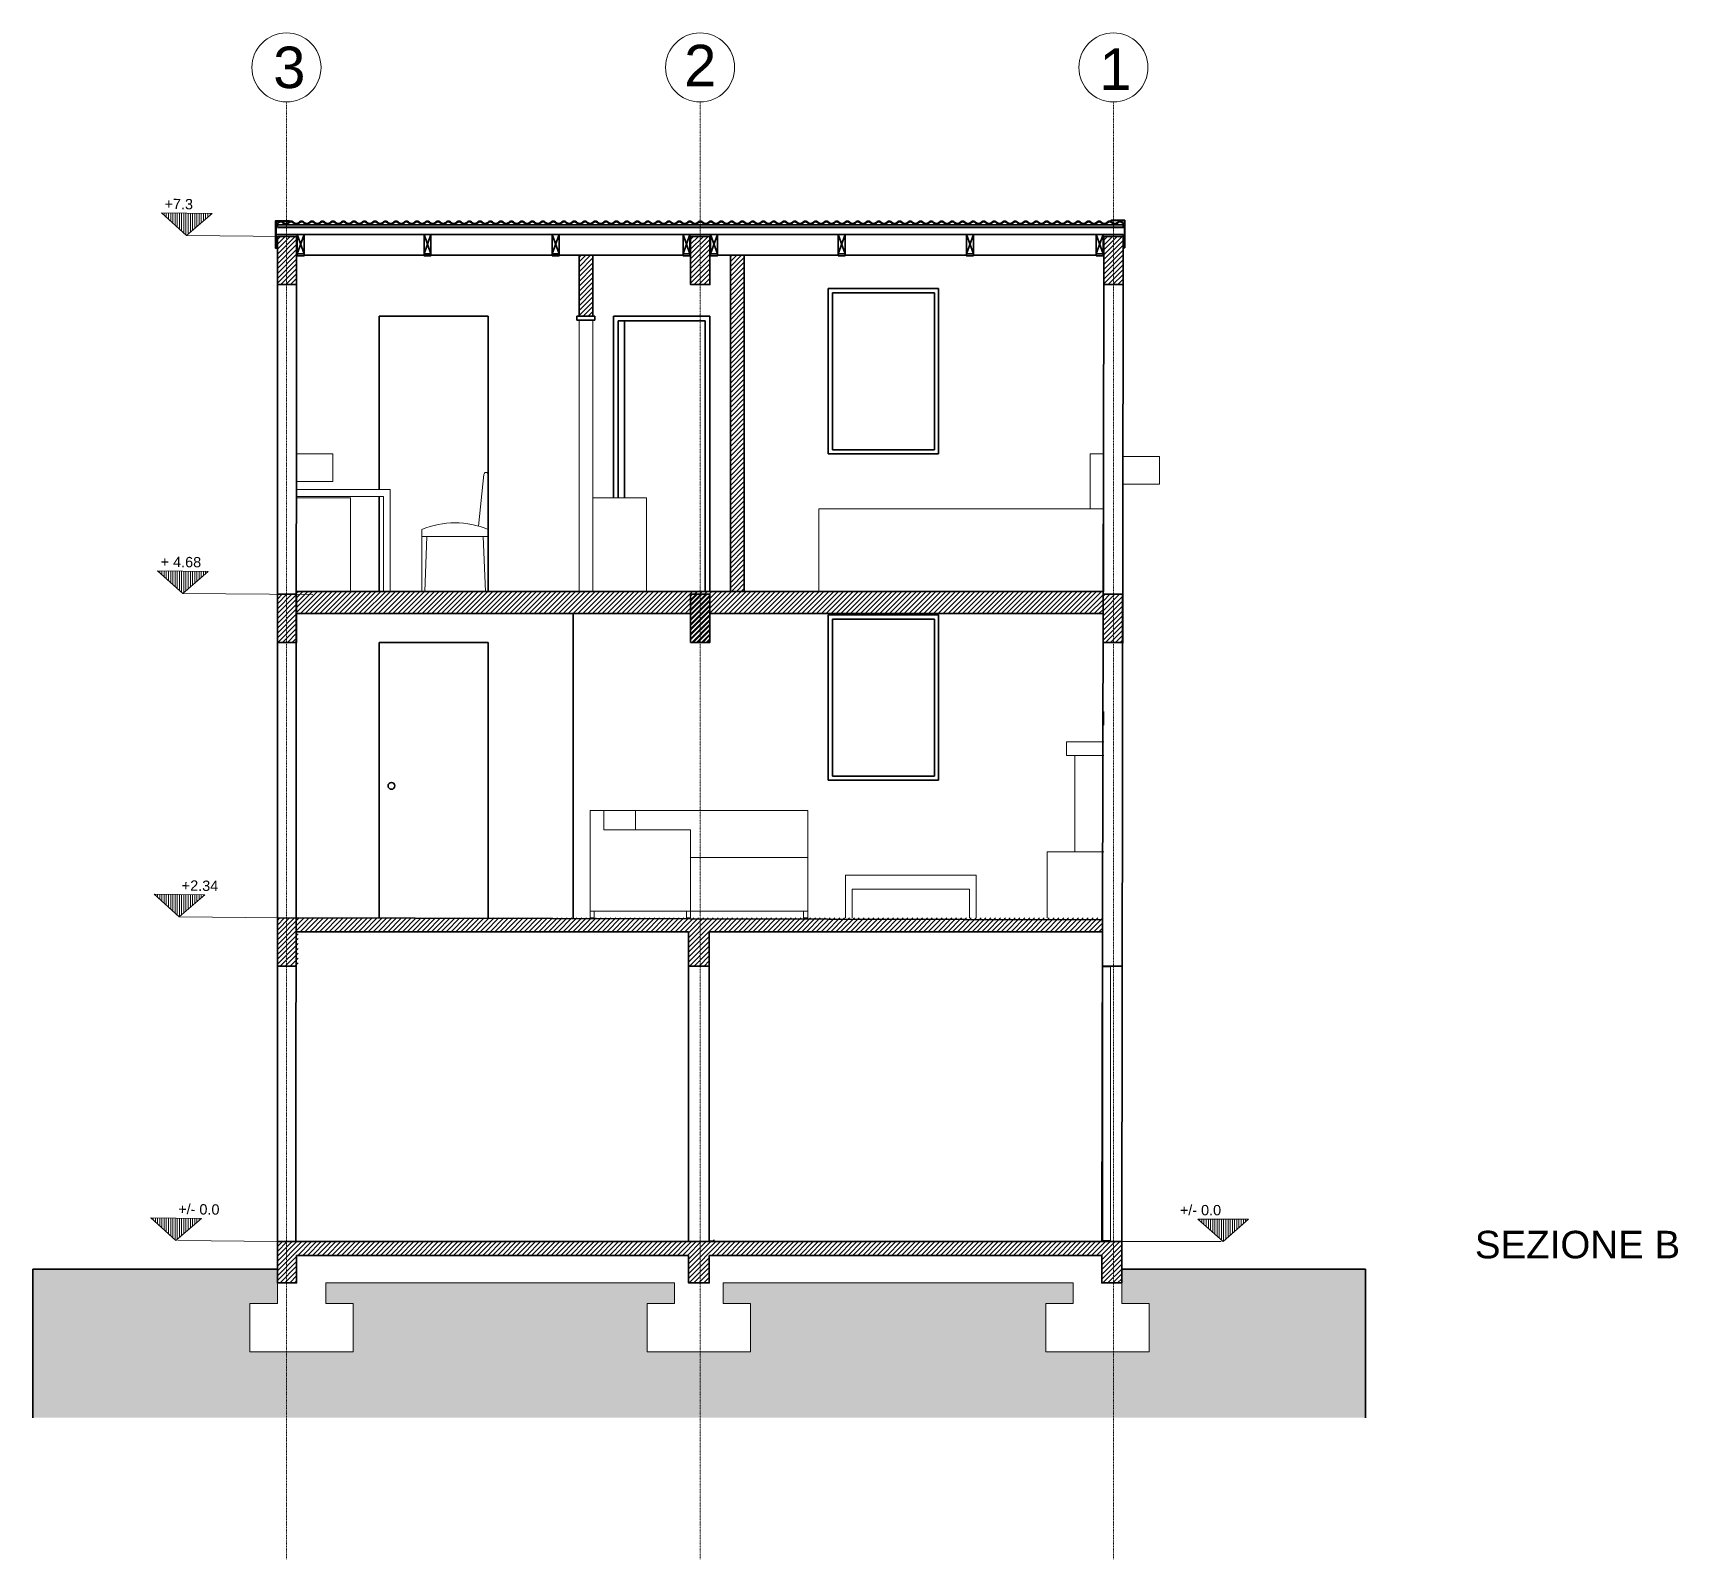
# Model space of a CAD drawing. Header units: inches. Extents: x 278 to 13058, y 15 to 10330.
# Drawn here: x 2353 to 3547, y 1228 to 2336 of the extents above; entities that cross this region are included whole.
import ezdxf

# ---------------------------------------------------------------- set-up
doc = ezdxf.new("R2010")
doc.units = ezdxf.units.IN
doc.header["$MEASUREMENT"] = 0
doc.linetypes.add('CENTER', pattern=[2, 1.25, -0.25, 0.25, -0.25])
for name, color, linetype, lineweight in [('A-ANNO-SYMB', 3, 'Continuous', 18), ('A-ANNO-TEXT', 3, 'Continuous', 18), ('A-ELEV-MBE1', 7, 'Continuous', 35), ('A-FURN', 8, 'Continuous', 18), ('A-SECT-MCUT', 7, 'Continuous', 35), ('A-SECT-PATT', 8, 'Continuous', 18), ('A-WALL-FULL', 7, 'Continuous', 35)]:
    doc.layers.add(name, color=color, linetype=linetype, lineweight=lineweight)
doc.styles.add('Annotativa', font='arial.ttf')
doc.styles.add('E-ARIAL', font='arial.ttf')
pattern_1 = [(225, (6780.476, 3517.592), (1.767767, -1.767767), [])]
pattern_2 = [(45, (5361.9305, 1330.8159), (-1.767767, 1.767767), [])]

msp = doc.modelspace()

# ---------------------------------------------------------------- hatches: boundary and pattern name
at = {"layer": 'A-SECT-MCUT'}
h = msp.add_hatch(dxfattribs=at)
h.set_pattern_fill('ANSI31', color=256, scale=20, angle=180)
h.set_pattern_definition(pattern_1)
h.paths.add_polyline_path([(2749.506, 2174.985), (2749.506, 2130.725), (2759.506, 2130.725), (2759.506, 2174.985)])
h = msp.add_hatch(dxfattribs=at)
h.set_pattern_fill('ANSI31', color=256, scale=20, angle=180)
h.set_pattern_definition([(225, (6794.676, 3517.592), (1.767767, -1.767767), [])])
h.paths.add_polyline_path([(2864.266, 2174.985), (2864.266, 2174.593), (2859.506, 2174.593), (2859.506, 1930.725), (2869.506, 1930.725), (2869.506, 2174.985)])
h = msp.add_hatch(dxfattribs=at)
h.set_pattern_fill('ANSI31', color=256, scale=20, angle=180)
h.set_pattern_definition(pattern_1)
h.paths.add_polyline_path([(2544.506, 1930.725), (2544.506, 1928.725), (2544.506, 1914.745), (2830.506, 1914.745), (2830.506, 1928.792), (2844.506, 1928.792), (2844.506, 1914.745), (3130.006, 1914.746), (3130.006, 1928.793), (3130.025, 1930.726)])
at = {"layer": 'A-SECT-PATT'}
h = msp.add_hatch(dxfattribs=at)
h.set_pattern_fill('ANSI31', color=256, scale=0.5, angle=585, style=0)
h.set_pattern_definition([(270, (24100.1782, -10978.0017), (1.5875, -4e-15), [])])
h.paths.add_polyline_path([(2446.343, 2205.662), (2464.57, 2189.239), (2483.141, 2205.273)])
h = msp.add_hatch(dxfattribs=at)
h.set_pattern_fill('ANSI31', color=256, scale=20, angle=360, style=0)
h.set_pattern_definition([(45, (6083.6858, 1330.8159), (-1.767767, 1.767767), [])])
h.paths.add_polyline_path([(2544.506, 2188.637), (2530.506, 2188.637), (2530.506, 2153.637), (2544.506, 2153.637)])
h = msp.add_hatch(dxfattribs=at)
h.set_pattern_fill('ANSI31', color=256, scale=20, angle=360, style=0)
h.set_pattern_definition(pattern_2)
h.paths.add_polyline_path([(3130.506, 1928.743), (3144.506, 1928.721), (3144.506, 1893.792), (3130.506, 1893.792)])
h.paths.add_polyline_path([(3130.506, 2188.637), (3144.506, 2188.637), (3144.506, 2153.637), (3130.506, 2153.637)])
h.paths.add_polyline_path([(2830.541, 2188.637), (2844.541, 2188.637), (2844.541, 2153.637), (2830.541, 2153.637)])
h.paths.add_polyline_path([(2830.506, 1928.792), (2844.506, 1928.792), (2844.506, 1893.792), (2830.506, 1893.792)])
h = msp.add_hatch(dxfattribs=at)
h.set_pattern_fill('ANSI31', color=256, scale=0.5, angle=585, style=0)
h.set_pattern_definition([(270, (24100.1782, -11237.9134), (1.5875, -4e-15), [])])
h.paths.add_polyline_path([(2443.594, 1945.765), (2461.821, 1929.342), (2480.391, 1945.376)])
h = msp.add_hatch(dxfattribs=at)
h.set_pattern_fill('ANSI31', color=256, scale=20, angle=360, style=0)
h.set_pattern_definition(pattern_2)
h.paths.add_polyline_path([(2530.506, 1928.725), (2537.506, 1928.725), (2537.506, 1893.725), (2530.506, 1893.725)])
h.paths.add_polyline_path([(2537.506, 1928.725), (2544.506, 1928.725), (2544.506, 1893.725), (2537.506, 1893.725)])
h = msp.add_hatch(dxfattribs=at)
h.set_pattern_fill('ANSI31', color=256, scale=20, angle=360, style=0)
h.set_pattern_definition([(45, (6561.4306, 1330.8159), (-1.767767, 1.767767), [])])
h.paths.add_polyline_path([(2830.506, 1928.792), (2844.506, 1928.792), (2844.506, 1893.792), (2830.506, 1893.792)])
h = msp.add_hatch(dxfattribs=at)
h.set_pattern_fill('ANSI31', color=256, scale=0.5, angle=585, style=0)
h.set_pattern_definition([(270, (24100.1782, -11472.7927), (1.5875, -4e-15), [])])
h.paths.add_polyline_path([(2441.11, 1710.899), (2459.337, 1694.476), (2477.907, 1710.51)])
h = msp.add_hatch(dxfattribs=at)
h.set_pattern_fill('ANSI31', color=256, scale=20, angle=360, style=0)
h.set_pattern_definition(pattern_2)
h.paths.add_polyline_path([(2530.506, 1693.725), (2545.506, 1693.725), (3129.506, 1693.725), (3129.506, 1683.725), (2844.061, 1683.725), (2844.061, 1658.803), (2829.061, 1658.803), (2829.061, 1683.725), (2545.506, 1683.725), (2545.506, 1658.725), (2530.506, 1658.725)])
h = msp.add_hatch(dxfattribs=at)
h.set_pattern_fill('ANSI31', color=256, scale=0.5, angle=585, style=0)
h.set_pattern_definition([(270, (24100.1782, -11707.7927), (1.5875, -4e-15), [])])
h.paths.add_polyline_path([(2438.624, 1475.912), (2456.851, 1459.489), (2475.421, 1475.523)])
h = msp.add_hatch(dxfattribs=at)
h.set_pattern_fill('ANSI31', color=256, scale=0.5, angle=585, style=0)
h.set_pattern_definition([(270, (27114.1782, -11707.7927), (1.5875, -4e-15), [])])
h.paths.add_polyline_path([(3235.566, 1474.939), (3217.166, 1458.71), (3198.766, 1474.939)])
h = msp.add_hatch(dxfattribs=at)
h.set_pattern_fill('ANSI31', color=256, scale=20, angle=360, style=0)
h.set_pattern_definition(pattern_2)
h.paths.add_polyline_path([(2530.506, 1458.725), (2544.506, 1458.725), (2829.006, 1458.725), (2844.006, 1458.725), (3104.459, 1458.725), (3104.459, 1458.722), (3118.371, 1458.722), (3118.371, 1458.725), (3130.006, 1458.725), (3143.506, 1458.725), (3143.506, 1428.725), (3129.006, 1428.725), (3129.006, 1448.725), (2844.006, 1448.725), (2844.006, 1428.725), (2829.006, 1428.725), (2829.006, 1448.725), (2544.506, 1448.725), (2544.506, 1428.725), (2530.506, 1428.725)])
h = msp.add_hatch(dxfattribs=at)
h.set_pattern_fill('DOTS', color=256, scale=100, angle=360, style=0)
h.set_pattern_definition([(360, (654.5385, 1049.243), (3.125, 6.25), [0, -6.25])])
h.paths.add_polyline_path([(3320.506, 1330.816), (3320.506, 1438.725), (3143.506, 1438.725), (3143.506, 1413.725), (3163.423, 1413.725), (3163.423, 1378.725), (3088.423, 1378.725), (3088.423, 1413.725), (3108.339, 1413.725), (3108.339, 1428.725), (2854.09, 1428.725), (2854.09, 1413.725), (2874.006, 1413.725), (2874.006, 1378.725), (2799.006, 1378.725), (2799.006, 1413.725), (2818.923, 1413.725), (2818.923, 1428.725), (2565.674, 1428.725), (2565.674, 1413.725), (2585.59, 1413.725), (2585.59, 1378.725), (2510.59, 1378.725), (2510.59, 1413.725), (2530.506, 1413.725), (2530.506, 1438.725), (2353.006, 1438.725), (2353.006, 1330.816)])

# ---------------------------------------------------------------- linework, layer by layer
at = {"layer": 'A-ANNO-SYMB'}
for p, q in [((2464.553, 2189.255), (2537.227, 2188.637)), ((2461.57, 1929.36), (2556.19, 1928.51)), ((2531.638, 1693.726), (2459.319, 1694.491)), ((3129.702, 1658.231), (3129.702, 1459.396)), ((3135.345, 1658.231), (3129.702, 1658.231)), ((3135.345, 1658.231), (3135.345, 1459.396)), ((2530.506, 1458.725), (2458.187, 1459.49)), ((3135.345, 1459.396), (3129.702, 1459.396)), ((3143.506, 1458.725), (3215.83, 1458.725))]:
    msp.add_line(p, q, dxfattribs=at)
at = {"layer": 'A-ANNO-SYMB', "ltscale": 0.003}
for p, q in [((2530.506, 1428.725), (2530.506, 1413.725)), ((2818.923, 1428.725), (2565.674, 1428.725)), ((2565.674, 1428.725), (2565.674, 1413.725)), ((2818.923, 1428.725), (2818.923, 1413.725)), ((2854.09, 1428.725), (2854.09, 1413.725)), ((3108.339, 1428.725), (2854.09, 1428.725)), ((3108.339, 1428.725), (3108.339, 1413.725)), ((3143.506, 1428.725), (3143.506, 1413.725)), ((2510.59, 1413.725), (2510.59, 1378.725)), ((2510.59, 1413.725), (2530.506, 1413.725)), ((2565.674, 1413.725), (2585.59, 1413.725)), ((2585.59, 1413.725), (2585.59, 1378.725)), ((2799.006, 1413.725), (2799.006, 1378.725)), ((2799.006, 1413.725), (2818.923, 1413.725)), ((2854.09, 1413.725), (2874.006, 1413.725)), ((2874.006, 1413.725), (2874.006, 1378.725)), ((3088.423, 1413.725), (3088.423, 1378.725)), ((3088.423, 1413.725), (3108.339, 1413.725)), ((3143.506, 1413.725), (3163.423, 1413.725)), ((3163.423, 1413.725), (3163.423, 1378.725)), ((2510.59, 1378.725), (2585.59, 1378.725)), ((2799.006, 1378.725), (2874.006, 1378.725)), ((3088.423, 1378.725), (3163.423, 1378.725))]:
    msp.add_line(p, q, dxfattribs=at)
at = {"layer": 'A-ANNO-SYMB', "linetype": 'CENTER', "ltscale": 0.04}
for points in [[(2537.217, 1228.151), (2537.217, 2286.251)], [(2837.427, 1228.151), (2837.427, 2286.251)], [(3137.506, 1228.151), (3137.506, 2286.251)]]:
    msp.add_lwpolyline(points, dxfattribs=at)
at = {"layer": 'A-ANNO-SYMB'}
for points in [[(2464.553, 2189.255), (2446.326, 2205.678), (2483.123, 2205.289)], [(2461.804, 1929.357), (2443.577, 1945.781), (2480.374, 1945.392)], [(2459.319, 1694.491), (2441.092, 1710.915), (2477.89, 1710.526)], [(2456.833, 1459.504), (2438.606, 1475.928), (2475.404, 1475.539)], [(3217.184, 1458.725), (3235.583, 1474.955), (3198.784, 1474.955)]]:
    msp.add_lwpolyline(points, close=True, dxfattribs=at)
for centre in [(2537.106, 2311.33), (2837.427, 2311.33), (3137.506, 2311.33)]:
    msp.add_circle(centre, 25.078, dxfattribs=at)
at = {"layer": 'A-ELEV-MBE1'}
for p, q in [((2774.726, 2198.829), (2775.112, 2198.511)), ((2961.416, 2198.829), (2961.03, 2198.511)), ((2965.226, 2198.829), (2965.612, 2198.511)), ((3060.476, 2198.829), (3060.09, 2198.511)), ((3064.286, 2198.829), (3064.672, 2198.511)), ((2843.764, 2189.984), (2529.826, 2189.984)), ((2830.541, 2196.952), (2530.506, 2196.952)), ((2830.541, 2195.452), (2530.506, 2195.452)), ((2830.541, 2194.984), (2530.506, 2194.984)), ((2530.506, 2189.984), (2844.472, 2189.984)), ((3144.506, 2196.952), (2830.541, 2196.952)), ((3144.506, 2195.452), (2830.541, 2195.452)), ((3145.478, 2194.984), (2830.541, 2194.984)), ((3144.506, 2189.984), (2830.541, 2189.984)), ((2845.066, 2174.593), (2845.066, 2189.984)), ((2942.69, 2194.984), (2937.69, 2194.984)), ((2529.934, 2180.355), (2529.934, 2181.355)), ((2530.234, 2181.355), (2529.934, 2181.355)), ((2530.234, 2180.055), (2530.234, 2181.355)), ((2549.981, 2174.985), (2825.066, 2174.985)), ((2636.975, 2174.985), (2549.981, 2174.985)), ((2730.108, 2174.985), (2641.975, 2174.985)), ((2824.316, 2174.985), (2735.108, 2174.985)), ((2937.69, 2174.985), (2850.066, 2174.985)), ((3030.823, 2174.985), (2942.69, 2174.985)), ((3125.032, 2174.985), (3035.823, 2174.985)), ((3144.778, 2180.411), (3144.778, 2181.711)), ((3144.778, 2181.711), (3145.078, 2181.711)), ((3145.078, 2180.711), (3145.078, 2181.711)), ((2829.006, 1658.725), (2829.006, 1458.725)), ((2844.058, 1658.702), (2844.058, 1459.089)), ((3129.506, 1658.725), (3143.506, 1658.725)), ((3129.506, 1658.725), (3129.702, 1658.725)), ((3129.702, 1658.725), (3129.506, 1658.725)), ((3143.506, 1658.725), (3137.327, 1658.725)), ((3137.327, 1658.725), (3143.506, 1658.725)), ((2844.058, 1459.089), (2847.506, 1459.089)), ((3130.006, 1458.725), (2844.063, 1458.725)), ((2847.506, 1459.089), (2847.506, 1460.089)), ((3129.506, 1458.725), (3073.083, 1458.725)), ((2353.006, 1438.725), (2530.006, 1438.725))]:
    msp.add_line(p, q, dxfattribs=at)
for points in [[(2530.234, 2180.055), (2529.234, 2180.055), (2529.234, 2200.055), (2539.234, 2200.055), (2539.234, 2199.429)], [(2529.934, 2180.355), (2529.534, 2180.355), (2529.534, 2199.755), (2538.934, 2199.755)], [(2538.934, 2199.238), (2538.934, 2199.237)], [(3144.778, 2180.411), (3145.778, 2180.411), (3145.778, 2200.411), (3135.778, 2200.411), (3135.778, 2199.516)], [(3145.078, 2180.711), (3145.478, 2180.711), (3145.478, 2200.111), (3136.078, 2200.111), (3136.078, 2199.516)], [(2549.981, 2175.972), (2549.981, 2174.593), (2544.981, 2174.593), (2544.981, 2189.984)], [(2625.775, 2196.96), (2625.775, 2196.953)], [(2627.575, 2196.953), (2627.575, 2196.96)], [(2544.981, 2175.972), (2544.981, 2174.593), (2549.981, 2174.593), (2549.981, 2175.972)], [(2641.975, 2175.972), (2641.975, 2174.593), (2636.975, 2174.593), (2636.975, 2175.972)], [(2735.108, 2175.972), (2735.108, 2174.593), (2730.108, 2174.593), (2730.108, 2175.972)], [(2830.066, 2175.972), (2830.066, 2174.593), (2825.066, 2174.593), (2825.066, 2175.972)], [(2850.066, 2175.972), (2850.066, 2174.593), (2845.066, 2174.593), (2845.066, 2175.972)], [(2942.69, 2175.972), (2942.69, 2174.593), (2937.69, 2174.593), (2937.69, 2175.972)], [(3035.823, 2175.972), (3035.823, 2174.593), (3030.823, 2174.593), (3030.823, 2175.972)], [(3130.032, 2175.972), (3130.032, 2174.593), (3125.032, 2174.593), (3125.032, 2175.972)]]:
    msp.add_lwpolyline(points, dxfattribs=at)
msp.add_circle((2613.337, 1789.655), 2.5, dxfattribs=at)
for centre, radius, start, end in [((2528.981, 2200.393), 2.466, 282.973938, 320.575937), ((2528.981, 2200.393), 2.966, 280.758076, 320.575937), ((2532.791, 2197.262), 2.466, 39.424063, 140.575937), ((2532.791, 2197.261), 2.466, 39.424063, 140.575937), ((2532.791, 2197.262), 1.966, 39.424063, 140.575937), ((2532.791, 2197.261), 1.966, 39.424063, 140.575937), ((2536.601, 2200.395), 2.966, 219.424063, 320.575937), ((2536.601, 2200.393), 2.966, 219.424063, 320.575937), ((2536.601, 2200.395), 2.466, 219.424063, 320.575937), ((2536.601, 2200.393), 2.466, 219.424063, 320.575937), ((2540.411, 2197.262), 2.466, 39.424063, 140.575937), ((2540.411, 2197.261), 2.466, 39.424063, 140.575937), ((2540.411, 2197.262), 1.966, 39.424063, 140.575937), ((2540.411, 2197.261), 1.966, 39.424063, 140.575937), ((2544.221, 2200.395), 2.966, 219.424063, 320.575937), ((2544.221, 2200.395), 2.466, 219.424063, 320.575937), ((2548.031, 2197.262), 2.466, 39.424063, 140.575937), ((2548.031, 2197.262), 1.966, 39.424063, 140.575937), ((2551.841, 2200.395), 2.966, 219.424063, 320.575937), ((2551.841, 2200.395), 2.466, 219.424063, 320.575937), ((2555.651, 2197.262), 2.466, 39.424063, 140.575937), ((2555.651, 2197.262), 1.966, 39.424063, 140.575937), ((2559.461, 2200.395), 2.966, 219.424063, 320.575937), ((2559.461, 2200.395), 2.466, 219.424063, 320.575937), ((2563.271, 2197.262), 2.466, 39.424063, 140.575937), ((2563.271, 2197.262), 1.966, 39.424063, 140.575937), ((2567.081, 2200.395), 2.966, 219.424063, 320.575937), ((2567.081, 2200.395), 2.966, 219.424063, 320.575937), ((2567.081, 2200.395), 2.466, 219.424063, 320.575937), ((2567.081, 2200.395), 2.466, 219.424063, 320.575937), ((2570.891, 2197.262), 2.466, 39.424063, 140.575937), ((2570.891, 2197.262), 1.966, 39.424063, 140.575937), ((2574.701, 2200.395), 2.966, 219.424063, 320.575937), ((2574.701, 2200.395), 2.466, 219.424063, 320.575937), ((2578.511, 2197.262), 2.466, 39.424063, 140.575937), ((2578.511, 2197.262), 1.966, 39.424063, 140.575937), ((2582.321, 2200.395), 2.966, 219.424063, 320.575937), ((2582.321, 2200.395), 2.466, 219.424063, 320.575937), ((2586.131, 2197.262), 2.466, 39.424063, 140.575937), ((2586.131, 2197.262), 1.966, 39.424063, 140.575937), ((2589.941, 2200.395), 2.966, 219.424063, 320.575937), ((2589.941, 2200.395), 2.466, 219.424063, 320.575937), ((2593.751, 2197.262), 2.466, 39.424063, 140.575937), ((2593.751, 2197.262), 1.966, 39.424063, 140.575937), ((2597.561, 2200.395), 2.966, 219.424063, 320.575937), ((2597.561, 2200.395), 2.466, 219.424063, 320.575937), ((2601.371, 2197.262), 2.466, 39.424063, 140.575937), ((2601.371, 2197.262), 1.966, 39.424063, 140.575937), ((2605.181, 2200.395), 2.966, 219.424063, 320.575937), ((2605.181, 2200.395), 2.466, 219.424063, 320.575937), ((2608.991, 2197.262), 2.466, 39.424063, 140.575937), ((2608.991, 2197.262), 1.966, 39.424063, 140.575937), ((2612.801, 2200.395), 2.966, 219.424063, 320.575937), ((2612.801, 2200.395), 2.466, 219.424063, 320.575937), ((2616.611, 2197.262), 2.466, 39.424063, 140.575937), ((2616.611, 2197.262), 1.966, 39.424063, 140.575937), ((2620.421, 2200.395), 2.966, 219.424063, 320.575937), ((2620.421, 2200.395), 2.466, 219.424063, 320.575937), ((2624.231, 2197.262), 2.466, 39.424063, 140.575937), ((2624.231, 2197.262), 1.966, 39.424063, 140.575937), ((2628.041, 2200.395), 2.966, 219.424063, 320.575937), ((2628.041, 2200.395), 2.466, 219.424063, 320.575937), ((2631.851, 2197.262), 2.466, 39.424063, 140.575937), ((2631.851, 2197.262), 2.466, 39.424063, 140.575937), ((2631.851, 2197.262), 1.966, 39.424063, 140.575937), ((2631.851, 2197.262), 1.966, 39.424063, 140.575937), ((2635.661, 2200.395), 2.966, 219.424063, 320.575937), ((2635.661, 2200.395), 2.966, 219.424063, 320.575937), ((2635.661, 2200.395), 2.466, 219.424063, 320.575937), ((2635.661, 2200.395), 2.466, 219.424063, 320.575937), ((2639.471, 2197.262), 2.466, 39.424063, 140.575937), ((2639.471, 2197.262), 1.966, 39.424063, 140.575937), ((2643.281, 2200.395), 2.966, 219.424063, 320.575937), ((2643.281, 2200.395), 2.466, 219.424063, 320.575937), ((2647.091, 2197.262), 2.466, 39.424063, 140.575937), ((2647.091, 2197.262), 1.966, 39.424063, 140.575937), ((2650.901, 2200.395), 2.966, 219.424063, 320.575937), ((2650.901, 2200.395), 2.466, 219.424063, 320.575937), ((2654.711, 2197.262), 2.466, 39.424063, 140.575937), ((2654.711, 2197.262), 1.966, 39.424063, 140.575937), ((2658.521, 2200.395), 2.966, 219.424063, 320.575937), ((2658.521, 2200.395), 2.466, 219.424063, 320.575937), ((2662.331, 2197.262), 2.466, 39.424063, 140.575937), ((2662.331, 2197.262), 1.966, 39.424063, 140.575937), ((2666.141, 2200.395), 2.966, 219.424063, 320.575937), ((2666.141, 2200.395), 2.966, 219.424063, 320.575937), ((2666.141, 2200.395), 2.466, 219.424063, 320.575937), ((2669.951, 2197.262), 2.466, 39.424063, 140.575937), ((2669.951, 2197.262), 1.966, 39.424063, 140.575937), ((2673.761, 2200.395), 2.966, 219.424063, 320.575937), ((2673.761, 2200.395), 2.466, 219.424063, 320.575937), ((2677.571, 2197.262), 2.466, 39.424063, 140.575937), ((2677.571, 2197.262), 1.966, 39.424063, 140.575937), ((2681.381, 2200.395), 2.966, 219.424063, 320.575937), ((2681.381, 2200.395), 2.466, 219.424063, 320.575937), ((2685.191, 2197.262), 2.466, 39.424063, 140.575937), ((2685.191, 2197.262), 1.966, 39.424063, 140.575937), ((2689.001, 2200.395), 2.966, 219.424063, 320.575937), ((2689.001, 2200.395), 2.466, 219.424063, 320.575937), ((2692.811, 2197.262), 2.466, 39.424063, 140.575937), ((2692.811, 2197.262), 1.966, 39.424063, 140.575937), ((2696.621, 2200.395), 2.966, 219.424063, 320.575937), ((2696.621, 2200.395), 2.466, 219.424063, 320.575937), ((2700.431, 2197.262), 2.466, 39.424063, 140.575937), ((2700.431, 2197.262), 1.966, 39.424063, 140.575937), ((2704.241, 2200.395), 2.966, 219.424063, 320.575937), ((2704.241, 2200.395), 2.466, 219.424063, 320.575937), ((2708.051, 2197.262), 2.466, 39.424063, 140.575937), ((2708.051, 2197.262), 1.966, 39.424063, 140.575937), ((2711.861, 2200.395), 2.966, 219.424063, 320.575937), ((2711.861, 2200.395), 2.466, 219.424063, 320.575937), ((2715.671, 2197.262), 2.466, 39.424063, 140.575937), ((2715.671, 2197.262), 1.966, 39.424063, 140.575937), ((2719.481, 2200.395), 2.966, 219.424063, 320.575937), ((2719.481, 2200.395), 2.466, 219.424063, 320.575937), ((2723.291, 2197.262), 2.466, 39.424063, 140.575937), ((2723.291, 2197.262), 1.966, 39.424063, 140.575937), ((2727.101, 2200.395), 2.966, 219.424063, 320.575937), ((2727.101, 2200.395), 2.466, 219.424063, 320.575937), ((2730.911, 2197.262), 2.466, 39.424063, 140.575937), ((2730.911, 2197.262), 1.966, 39.424063, 140.575937), ((2734.721, 2200.395), 2.966, 219.424063, 320.575937), ((2734.721, 2200.395), 2.466, 219.424063, 320.575937), ((2738.531, 2197.262), 2.466, 39.424063, 140.575937), ((2738.531, 2197.262), 1.966, 39.424063, 140.575937), ((2742.341, 2200.395), 2.966, 219.424063, 320.575937), ((2742.341, 2200.395), 2.466, 219.424063, 320.575937), ((2746.151, 2197.262), 2.466, 39.424063, 140.575937), ((2746.151, 2197.262), 1.966, 39.424063, 140.575937), ((2749.961, 2200.395), 2.966, 219.424063, 320.575937), ((2749.961, 2200.395), 2.466, 219.424063, 320.575937), ((2753.771, 2197.262), 2.466, 39.424063, 140.575937), ((2753.771, 2197.262), 1.966, 39.424063, 140.575937), ((2757.581, 2200.395), 2.966, 219.424063, 320.575937), ((2757.581, 2200.395), 2.466, 219.424063, 320.575937), ((2761.391, 2197.262), 2.466, 39.424063, 140.575937), ((2761.391, 2197.262), 1.966, 39.424063, 140.575937), ((2765.201, 2200.395), 2.966, 219.424063, 320.575937), ((2765.201, 2200.395), 2.466, 219.424063, 320.575937), ((2769.011, 2197.262), 2.466, 39.424063, 140.575937), ((2769.011, 2197.262), 2.466, 39.424063, 140.575937), ((2769.011, 2197.262), 1.966, 39.424063, 140.575937), ((2769.011, 2197.262), 1.966, 39.424063, 140.575937), ((2772.821, 2200.395), 2.966, 219.424063, 320.575937), ((2772.821, 2200.395), 2.966, 219.424063, 320.575937), ((2772.821, 2200.395), 2.466, 219.424063, 320.575937), ((2772.821, 2200.395), 2.466, 219.424063, 320.575937), ((2776.631, 2197.262), 2.466, 39.424063, 140.575937), ((2776.631, 2197.262), 1.966, 39.424063, 140.575937), ((2780.441, 2200.395), 2.966, 219.424063, 320.575937), ((2780.441, 2200.395), 2.466, 219.424063, 320.575937), ((2784.251, 2197.262), 2.466, 39.424063, 140.575937), ((2784.251, 2197.262), 1.966, 39.424063, 140.575937), ((2788.061, 2200.395), 2.966, 219.424063, 320.575937), ((2788.061, 2200.395), 2.466, 219.424063, 320.575937), ((2791.871, 2197.262), 2.466, 39.424063, 140.575937), ((2791.871, 2197.262), 1.966, 39.424063, 140.575937), ((2795.681, 2200.395), 2.966, 219.424063, 320.575937), ((2795.681, 2200.395), 2.466, 219.424063, 320.575937), ((2799.491, 2197.262), 2.466, 39.424063, 140.575937), ((2799.491, 2197.262), 1.966, 39.424063, 140.575937), ((2803.301, 2200.395), 2.966, 219.424063, 320.575937), ((2803.301, 2200.395), 2.466, 219.424063, 320.575937), ((2807.111, 2197.262), 2.466, 39.424063, 140.575937), ((2807.111, 2197.262), 1.966, 39.424063, 140.575937), ((2810.921, 2200.395), 2.966, 219.424063, 320.575937), ((2810.921, 2200.395), 2.466, 219.424063, 320.575937), ((2814.731, 2197.262), 2.466, 39.424063, 140.575937), ((2814.731, 2197.262), 1.966, 39.424063, 140.575937), ((2818.541, 2200.395), 2.966, 219.424063, 320.575937), ((2818.541, 2200.395), 2.466, 219.424063, 320.575937), ((2822.351, 2197.262), 2.466, 39.424063, 140.575937), ((2822.351, 2197.262), 1.966, 39.424063, 140.575937), ((2826.161, 2200.395), 2.966, 219.424063, 320.575937), ((2826.161, 2200.395), 2.466, 219.424063, 320.575937), ((2829.971, 2197.262), 2.466, 39.424063, 140.575937), ((2829.971, 2197.262), 1.966, 39.424063, 140.575937), ((2829.971, 2197.262), 1.966, 39.424063, 140.575937), ((2833.781, 2200.395), 2.966, 219.424063, 320.575937), ((2833.781, 2200.395), 2.966, 219.424063, 320.575937), ((2833.781, 2200.395), 2.966, 219.424063, 320.575937), ((2833.781, 2200.395), 2.466, 219.424063, 320.575937), ((2833.781, 2200.395), 2.466, 219.424063, 320.575937), ((2833.781, 2200.395), 2.466, 219.424063, 320.575937), ((2837.591, 2197.262), 2.466, 39.424063, 140.575937), ((2837.591, 2197.262), 2.466, 39.424063, 140.575937), ((2837.591, 2197.262), 1.966, 39.424063, 140.575937), ((2837.591, 2197.262), 1.966, 39.424063, 140.575937), ((2841.401, 2200.395), 2.966, 219.424063, 320.575937), ((2841.401, 2200.395), 2.966, 219.424063, 320.575937), ((2841.401, 2200.395), 2.466, 219.424063, 320.575937), ((2841.401, 2200.395), 2.466, 219.424063, 320.575937), ((2845.211, 2197.262), 2.466, 39.424063, 140.575937), ((2845.211, 2197.262), 2.466, 39.424063, 140.575937), ((2845.211, 2197.262), 1.966, 39.424063, 140.575937), ((2845.211, 2197.262), 1.966, 39.424063, 140.575937), ((2849.021, 2200.395), 2.966, 219.424063, 320.575937), ((2849.021, 2200.395), 2.466, 219.424063, 320.575937), ((2852.831, 2197.262), 2.466, 39.424063, 140.575937), ((2852.831, 2197.262), 1.966, 39.424063, 140.575937), ((2856.641, 2200.395), 2.966, 219.424063, 320.575937), ((2856.641, 2200.395), 2.466, 219.424063, 320.575937), ((2860.451, 2197.262), 2.466, 39.424063, 140.575937), ((2860.451, 2197.262), 1.966, 39.424063, 140.575937), ((2864.261, 2200.395), 2.966, 219.424063, 320.575937), ((2864.261, 2200.395), 2.966, 219.424063, 320.575937), ((2864.261, 2200.395), 2.466, 219.424063, 320.575937), ((2864.261, 2200.395), 2.466, 219.424063, 320.575937), ((2868.071, 2197.262), 2.466, 39.424063, 140.575937), ((2868.071, 2197.262), 1.966, 39.424063, 140.575937), ((2871.881, 2200.395), 2.966, 219.424063, 320.575937), ((2871.881, 2200.395), 2.466, 219.424063, 320.575937), ((2875.691, 2197.262), 2.466, 39.424063, 140.575937), ((2875.691, 2197.262), 1.966, 39.424063, 140.575937), ((2879.501, 2200.395), 2.966, 219.424063, 320.575937), ((2879.501, 2200.395), 2.466, 219.424063, 320.575937), ((2883.311, 2197.262), 2.466, 39.424063, 140.575937), ((2883.311, 2197.262), 1.966, 39.424063, 140.575937), ((2887.121, 2200.395), 2.966, 219.424063, 320.575937), ((2887.121, 2200.395), 2.466, 219.424063, 320.575937), ((2890.931, 2197.262), 2.466, 39.424063, 140.575937), ((2890.931, 2197.262), 1.966, 39.424063, 140.575937), ((2894.741, 2200.395), 2.966, 219.424063, 320.575937), ((2894.741, 2200.395), 2.466, 219.424063, 320.575937), ((2898.551, 2197.262), 2.466, 39.424063, 140.575937), ((2898.551, 2197.262), 1.966, 39.424063, 140.575937), ((2902.361, 2200.395), 2.966, 219.424063, 320.575937), ((2902.361, 2200.395), 2.466, 219.424063, 320.575937), ((2906.171, 2197.262), 2.466, 39.424063, 140.575937), ((2906.171, 2197.262), 1.966, 39.424063, 140.575937), ((2909.981, 2200.395), 2.966, 219.424063, 320.575937), ((2909.981, 2200.395), 2.466, 219.424063, 320.575937), ((2913.791, 2197.262), 2.466, 39.424063, 140.575937), ((2913.791, 2197.262), 1.966, 39.424063, 140.575937), ((2917.601, 2200.395), 2.966, 219.424063, 320.575937), ((2917.601, 2200.395), 2.466, 219.424063, 320.575937), ((2921.411, 2197.262), 2.466, 39.424063, 140.575937), ((2921.411, 2197.262), 1.966, 39.424063, 140.575937), ((2925.221, 2200.395), 2.966, 219.424063, 320.575937), ((2925.221, 2200.395), 2.466, 219.424063, 320.575937), ((2929.031, 2197.262), 2.466, 39.424063, 140.575937), ((2929.031, 2197.262), 2.466, 39.424063, 140.575937), ((2929.031, 2197.262), 1.966, 39.424063, 140.575937), ((2929.031, 2197.262), 1.966, 39.424063, 140.575937), ((2932.841, 2200.395), 2.966, 219.424063, 320.575937), ((2932.841, 2200.395), 2.966, 219.424063, 320.575937), ((2932.841, 2200.395), 2.466, 219.424063, 320.575937), ((2932.841, 2200.395), 2.466, 219.424063, 320.575937), ((2936.651, 2197.262), 2.466, 39.424063, 140.575937), ((2936.651, 2197.262), 1.966, 39.424063, 140.575937), ((2940.461, 2200.395), 2.966, 219.424063, 320.575937), ((2940.461, 2200.395), 2.466, 219.424063, 320.575937), ((2944.271, 2197.262), 2.466, 39.424063, 140.575937), ((2944.271, 2197.262), 1.966, 39.424063, 140.575937), ((2948.081, 2200.395), 2.966, 219.424063, 320.575937), ((2948.081, 2200.395), 2.466, 219.424063, 320.575937), ((2951.891, 2197.262), 2.466, 39.424063, 140.575937), ((2951.891, 2197.262), 1.966, 39.424063, 140.575937), ((2955.701, 2200.395), 2.966, 219.424063, 320.575937), ((2955.701, 2200.395), 2.466, 219.424063, 320.575937), ((2959.511, 2197.262), 2.466, 39.424063, 140.575937), ((2959.511, 2197.262), 1.966, 39.424063, 140.575937), ((2963.321, 2200.395), 2.966, 219.424063, 320.575937), ((2963.321, 2200.395), 2.966, 219.424063, 320.575937), ((2963.321, 2200.395), 2.466, 219.424063, 320.575937), ((2963.321, 2200.395), 2.466, 219.424063, 320.575937), ((2967.131, 2197.262), 2.466, 39.424063, 140.575937), ((2967.131, 2197.262), 1.966, 39.424063, 140.575937), ((2970.941, 2200.395), 2.966, 219.424063, 320.575937), ((2970.941, 2200.395), 2.466, 219.424063, 320.575937), ((2974.751, 2197.262), 2.466, 39.424063, 140.575937), ((2974.751, 2197.262), 1.966, 39.424063, 140.575937), ((2978.561, 2200.395), 2.966, 219.424063, 320.575937), ((2978.561, 2200.395), 2.466, 219.424063, 320.575937), ((2982.371, 2197.262), 2.466, 39.424063, 140.575937), ((2982.371, 2197.262), 1.966, 39.424063, 140.575937), ((2986.181, 2200.395), 2.966, 219.424063, 320.575937), ((2986.181, 2200.395), 2.466, 219.424063, 320.575937), ((2989.991, 2197.262), 2.466, 39.424063, 140.575937), ((2989.991, 2197.262), 1.966, 39.424063, 140.575937), ((2993.801, 2200.395), 2.966, 219.424063, 320.575937), ((2993.801, 2200.395), 2.466, 219.424063, 320.575937), ((2997.611, 2197.262), 2.466, 39.424063, 140.575937), ((2997.611, 2197.262), 1.966, 39.424063, 140.575937), ((3001.421, 2200.395), 2.966, 219.424063, 320.575937), ((3001.421, 2200.395), 2.466, 219.424063, 320.575937), ((3005.231, 2197.262), 2.466, 39.424063, 140.575937), ((3005.231, 2197.262), 1.966, 39.424063, 140.575937), ((3009.041, 2200.395), 2.966, 219.424063, 320.575937), ((3009.041, 2200.395), 2.466, 219.424063, 320.575937), ((3012.851, 2197.262), 2.466, 39.424063, 140.575937), ((3012.851, 2197.262), 1.966, 39.424063, 140.575937), ((3016.661, 2200.395), 2.966, 219.424063, 320.575937), ((3016.661, 2200.395), 2.466, 219.424063, 320.575937), ((3020.471, 2197.262), 2.466, 39.424063, 140.575937), ((3020.471, 2197.262), 1.966, 39.424063, 140.575937), ((3024.281, 2200.395), 2.966, 219.424063, 320.575937), ((3024.281, 2200.395), 2.466, 219.424063, 320.575937), ((3028.091, 2197.262), 2.466, 39.424063, 140.575937), ((3028.091, 2197.262), 1.966, 39.424063, 140.575937), ((3031.901, 2200.395), 2.966, 219.424063, 320.575937), ((3031.901, 2200.395), 2.966, 219.424063, 320.575937), ((3031.901, 2200.395), 2.466, 219.424063, 320.575937), ((3031.901, 2200.395), 2.466, 219.424063, 320.575937), ((3035.711, 2197.262), 2.466, 39.424063, 140.575937), ((3035.711, 2197.262), 1.966, 39.424063, 140.575937), ((3039.521, 2200.395), 2.966, 219.424063, 320.575937), ((3039.521, 2200.395), 2.466, 219.424063, 320.575937), ((3043.331, 2197.262), 2.466, 39.424063, 140.575937), ((3043.331, 2197.262), 1.966, 39.424063, 140.575937), ((3047.141, 2200.395), 2.966, 219.424063, 320.575937), ((3047.141, 2200.395), 2.466, 219.424063, 320.575937), ((3050.951, 2197.262), 2.466, 39.424063, 140.575937), ((3050.951, 2197.262), 1.966, 39.424063, 140.575937), ((3054.761, 2200.395), 2.966, 219.424063, 320.575937), ((3054.761, 2200.395), 2.466, 219.424063, 320.575937), ((3058.571, 2197.262), 2.466, 39.424063, 140.575937), ((3058.571, 2197.262), 1.966, 39.424063, 140.575937), ((3062.381, 2200.395), 2.966, 219.424063, 320.575937), ((3062.381, 2200.395), 2.966, 219.424063, 320.575937), ((3062.381, 2200.395), 2.466, 219.424063, 320.575937), ((3062.381, 2200.395), 2.466, 219.424063, 320.575937), ((3066.191, 2197.262), 2.466, 39.424063, 140.575937), ((3066.191, 2197.262), 1.966, 39.424063, 140.575937), ((3070.001, 2200.395), 2.966, 219.424063, 320.575937), ((3070.001, 2200.395), 2.466, 219.424063, 320.575937), ((3073.811, 2197.262), 2.466, 39.424063, 140.575937), ((3073.811, 2197.262), 1.966, 39.424063, 140.575937), ((3077.621, 2200.395), 2.966, 219.424063, 320.575937), ((3077.621, 2200.395), 2.466, 219.424063, 320.575937), ((3081.431, 2197.262), 2.466, 39.424063, 140.575937), ((3081.431, 2197.262), 1.966, 39.424063, 140.575937), ((3085.241, 2200.395), 2.966, 219.424063, 320.575937), ((3085.241, 2200.395), 2.466, 219.424063, 320.575937), ((3089.051, 2197.262), 2.466, 39.424063, 140.575937), ((3089.051, 2197.262), 1.966, 39.424063, 140.575937), ((3092.861, 2200.395), 2.966, 219.424063, 320.575937), ((3092.861, 2200.395), 2.466, 219.424063, 320.575937), ((3096.671, 2197.262), 2.466, 39.424063, 140.575937), ((3096.671, 2197.262), 1.966, 39.424063, 140.575937), ((3100.481, 2200.395), 2.966, 219.424063, 320.575937), ((3100.481, 2200.395), 2.466, 219.424063, 320.575937), ((3104.291, 2197.262), 2.466, 39.424063, 140.575937), ((3104.291, 2197.262), 1.966, 39.424063, 140.575937), ((3108.101, 2200.395), 2.966, 219.424063, 320.575937), ((3108.101, 2200.395), 2.466, 219.424063, 320.575937), ((3111.911, 2197.262), 2.466, 39.424063, 140.575937), ((3111.911, 2197.262), 1.966, 39.424063, 140.575937), ((3115.721, 2200.395), 2.966, 219.424063, 320.575937), ((3115.721, 2200.395), 2.466, 219.424063, 320.575937), ((3119.531, 2197.262), 2.466, 39.424063, 140.575937), ((3119.531, 2197.262), 1.966, 39.424063, 140.575937), ((3123.341, 2200.395), 2.966, 219.424063, 320.575937), ((3123.341, 2200.395), 2.466, 219.424063, 320.575937), ((3127.151, 2197.262), 2.466, 39.424063, 140.575937), ((3127.151, 2197.262), 1.966, 39.424063, 140.575937), ((3130.961, 2200.395), 2.966, 219.424063, 320.575937), ((3130.961, 2200.395), 2.466, 219.424063, 320.575937), ((3134.777, 2197.262), 2.466, 39.424063, 140.575937), ((3134.777, 2197.262), 1.966, 39.424063, 140.575937), ((3138.587, 2200.395), 2.966, 219.424063, 320.575937), ((3138.587, 2200.395), 2.466, 219.424063, 320.575937), ((3142.397, 2197.262), 2.466, 39.424063, 140.575937), ((3142.397, 2197.262), 1.966, 39.424063, 140.575937), ((3146.207, 2200.395), 2.966, 219.424063, 255.786117), ((3146.207, 2200.395), 2.466, 219.424063, 252.822956)]:
    msp.add_arc(centre, radius, start, end, dxfattribs=at)
at = {"layer": 'A-FURN'}
for p, q in [((2544.506, 2030.725), (2570.718, 2030.725)), ((2570.718, 2030.725), (2570.718, 2010.725)), ((3130.506, 2030.725), (3120.506, 2030.725)), ((3120.506, 2030.725), (3120.506, 1990.725)), ((3130.506, 1930.725), (3130.506, 2030.725)), ((3144.756, 2028.792), (3170.967, 2028.792)), ((3170.967, 2028.792), (3170.967, 2008.792)), ((2570.718, 2010.725), (2544.506, 2010.725)), ((2680.506, 2015.725), (2676.435, 1978.292)), ((2683.506, 1970.725), (2683.506, 2015.725)), ((3170.967, 2008.792), (3144.756, 2008.792)), ((2612.506, 2004.725), (2544.506, 2004.725)), ((2607.506, 1999.725), (2544.506, 1999.725)), ((2583.506, 1998.725), (2544.506, 1998.725)), ((2583.506, 1930.725), (2583.506, 1998.725)), ((2607.506, 1930.725), (2607.506, 1999.725)), ((2612.506, 1930.725), (2612.506, 2004.725)), ((2798.443, 1998.725), (2759.506, 1998.725)), ((2798.443, 1930.725), (2798.443, 1998.725)), ((2923.59, 1930.725), (2923.59, 1990.725)), ((2923.59, 1990.725), (3130.506, 1990.725)), ((2635.506, 1970.725), (2635.506, 1975.725)), ((2683.506, 1970.725), (2635.506, 1970.725)), ((2635.506, 1970.725), (2635.506, 1930.725)), ((2639.006, 1970.725), (2637.506, 1930.725)), ((2680.006, 1970.725), (2681.506, 1930.725)), ((2683.506, 1930.725), (2683.506, 1970.725)), ((2637.506, 1930.725), (2635.506, 1930.725)), ((2683.506, 1930.725), (2681.506, 1930.725)), ((3130.506, 1843.725), (3130.506, 1833.725)), ((3103.506, 1821.725), (3130.506, 1821.725)), ((3103.506, 1811.725), (3103.506, 1821.725)), ((3109.506, 1821.725), (3130.506, 1821.725)), ((3130.506, 1811.725), (3103.506, 1811.725)), ((3109.506, 1811.725), (3109.506, 1741.725)), ((2757.53, 1693.725), (2757.53, 1771.725)), ((2757.53, 1771.725), (2790.53, 1771.725)), ((2767.53, 1757.725), (2767.53, 1771.725)), ((2790.53, 1771.725), (2790.53, 1757.725)), ((2790.53, 1771.725), (2915.53, 1771.725)), ((2915.53, 1771.725), (2915.53, 1737.725)), ((2790.53, 1757.725), (2767.53, 1757.725)), ((2790.53, 1757.725), (2830.506, 1757.725)), ((2830.506, 1757.725), (2830.506, 1693.725)), ((2830.506, 1693.725), (2830.506, 1737.725)), ((2830.506, 1737.725), (2915.53, 1737.725)), ((2915.53, 1737.725), (2915.53, 1693.725)), ((3089.506, 1693.725), (3089.506, 1741.725)), ((3089.506, 1741.725), (3130.506, 1741.725)), ((2942.919, 1693.725), (2942.919, 1724.725)), ((2942.919, 1724.725), (3037.919, 1724.725)), ((3037.919, 1724.725), (3037.919, 1693.725)), ((2947.919, 1693.725), (2947.919, 1714.725)), ((2947.919, 1714.725), (3032.919, 1714.725)), ((3032.919, 1714.725), (3032.919, 1693.725)), ((2757.53, 1693.725), (2757.53, 1698.725)), ((2757.53, 1698.725), (2760.53, 1698.725)), ((2760.53, 1698.725), (2760.53, 1693.725)), ((2760.53, 1698.725), (2915.53, 1698.725)), ((2827.506, 1693.725), (2827.506, 1698.725)), ((2912.53, 1693.725), (2912.53, 1698.725)), ((2760.53, 1693.725), (2757.53, 1693.725)), ((2830.506, 1693.725), (2827.506, 1693.725)), ((2915.53, 1693.725), (2912.53, 1693.725))]:
    msp.add_line(p, q, dxfattribs=at)
for centre, radius, start, end in [((2682.006, 2015.725), 1.5, 0, 180), ((2659.506, 1920.625), 60.1, 66.463422, 113.536578)]:
    msp.add_arc(centre, radius, start, end, dxfattribs=at)
at = {"layer": 'A-SECT-MCUT'}
for p, q in [((2538.934, 2199.755), (2538.934, 2199.43)), ((2538.934, 2199.43), (2539.234, 2199.43)), ((3135.778, 2199.516), (3136.078, 2199.516)), ((2530.506, 2195.452), (2530.506, 2196.952)), ((2549.35, 2189.984), (2544.35, 2189.984)), ((2544.981, 2189.984), (2544.981, 2175.972)), ((2544.981, 2189.984), (2549.981, 2189.984)), ((2544.981, 2189.984), (2549.981, 2175.972)), ((2549.981, 2189.984), (2544.981, 2175.972)), ((2549.981, 2189.984), (2544.981, 2175.972)), ((2544.981, 2189.984), (2549.981, 2175.972)), ((2549.981, 2189.984), (2549.981, 2175.972)), ((2549.981, 2189.984), (2549.981, 2175.972)), ((2636.975, 2189.984), (2636.975, 2175.972)), ((2641.975, 2189.984), (2636.975, 2189.984)), ((2641.975, 2189.984), (2636.975, 2175.972)), ((2636.975, 2189.984), (2641.975, 2175.972)), ((2641.975, 2189.984), (2641.975, 2175.972)), ((2730.108, 2189.984), (2730.108, 2175.972)), ((2735.108, 2189.984), (2730.108, 2189.984)), ((2735.108, 2189.984), (2730.108, 2175.972)), ((2730.108, 2189.984), (2735.108, 2175.972)), ((2735.108, 2189.984), (2735.108, 2175.972)), ((2825.066, 2189.984), (2825.066, 2175.972)), ((2830.066, 2189.984), (2825.066, 2175.972)), ((2825.066, 2189.984), (2830.066, 2175.972)), ((2830.066, 2189.984), (2830.066, 2175.972)), ((2830.541, 2188.637), (2830.066, 2188.637)), ((2845.066, 2189.984), (2845.066, 2175.972)), ((2850.066, 2189.984), (2845.066, 2189.984)), ((2850.066, 2189.984), (2845.066, 2175.972)), ((2845.066, 2189.984), (2850.066, 2175.972)), ((2850.066, 2189.984), (2850.066, 2175.972)), ((2937.69, 2189.984), (2937.69, 2175.972)), ((2942.69, 2189.984), (2937.69, 2175.972)), ((2937.69, 2189.984), (2942.69, 2175.972)), ((2942.69, 2189.984), (2942.69, 2175.972)), ((3030.823, 2189.984), (3030.823, 2175.972)), ((3035.823, 2189.984), (3030.823, 2189.984)), ((3035.823, 2189.984), (3030.823, 2175.972)), ((3030.823, 2189.984), (3035.823, 2175.972)), ((3035.823, 2189.984), (3035.823, 2175.972)), ((3125.032, 2189.984), (3125.032, 2175.972)), ((3130.032, 2189.984), (3125.032, 2189.984)), ((3130.032, 2189.984), (3125.032, 2175.972)), ((3125.032, 2189.984), (3130.032, 2175.972)), ((3130.032, 2189.984), (3130.032, 2175.972)), ((3144.506, 2195.452), (3144.506, 2196.952)), ((3144.506, 2189.984), (3144.506, 2188.637)), ((2544.981, 2175.972), (2549.981, 2175.972)), ((2549.981, 2175.972), (2544.981, 2175.972)), ((2641.975, 2175.972), (2636.975, 2175.972)), ((2735.108, 2175.972), (2730.108, 2175.972)), ((2749.506, 2130.725), (2749.506, 2174.985)), ((2759.506, 2130.725), (2759.506, 2174.985)), ((2830.066, 2175.972), (2825.066, 2175.972)), ((2850.066, 2175.972), (2845.066, 2175.972)), ((2859.506, 1930.725), (2859.506, 2174.593)), ((2869.506, 1930.725), (2869.506, 2174.593)), ((2942.69, 2175.972), (2937.69, 2175.972)), ((3035.823, 2175.972), (3030.823, 2175.972)), ((3130.032, 2175.972), (3125.032, 2175.972)), ((3010.506, 2150.725), (2930.506, 2150.725)), ((2930.506, 2150.725), (2930.506, 2030.725)), ((3010.506, 2030.725), (3010.506, 2150.725)), ((3007.506, 2147.725), (2933.506, 2147.725)), ((2933.506, 2147.725), (2933.506, 2033.725)), ((3007.506, 2033.725), (3007.506, 2147.725)), ((2604.506, 2004.725), (2604.506, 2130.725)), ((2604.506, 2130.725), (2683.506, 2130.725)), ((2683.506, 2130.725), (2683.506, 1930.725)), ((2748.006, 2130.725), (2748.006, 2127.725)), ((2761.006, 2130.725), (2748.006, 2130.725)), ((2748.006, 2127.725), (2759.506, 2127.725)), ((2759.506, 2130.725), (2749.506, 2130.725)), ((2759.506, 2127.725), (2761.006, 2127.725)), ((2761.006, 2127.725), (2761.006, 2130.725)), ((2774.506, 1998.725), (2774.506, 2130.725)), ((2774.506, 2130.725), (2844.506, 2130.725)), ((2778.006, 1998.725), (2778.006, 2127.225)), ((2778.006, 2127.225), (2841.006, 2127.225)), ((2782.506, 1998.725), (2782.506, 2127.225)), ((2841.006, 2127.225), (2841.006, 1930.725)), ((2844.506, 2130.725), (2844.506, 1930.725)), ((2930.506, 2030.725), (3010.506, 2030.725)), ((3007.506, 2033.725), (2933.506, 2033.725)), ((2604.506, 1930.725), (2604.506, 1999.725)), ((2544.506, 1930.725), (3130.025, 1930.726)), ((2544.506, 1914.745), (2830.506, 1914.745)), ((2745.306, 1914.745), (2745.306, 1693.725)), ((2844.506, 1914.745), (3130.021, 1914.745)), ((3010.506, 1913.725), (2930.506, 1913.725)), ((2930.506, 1913.725), (2930.506, 1793.725)), ((3010.506, 1793.725), (3010.506, 1913.725)), ((3007.506, 1910.725), (2933.506, 1910.725)), ((2933.506, 1910.725), (2933.506, 1796.725)), ((3007.506, 1796.725), (3007.506, 1910.725)), ((2604.506, 1762.725), (2604.506, 1893.725)), ((2604.506, 1893.725), (2683.506, 1893.725)), ((2683.506, 1893.725), (2683.506, 1693.725)), ((2930.506, 1793.725), (3010.506, 1793.725)), ((2933.506, 1796.725), (3007.506, 1796.725)), ((2604.506, 1693.725), (2604.506, 1762.725)), ((2530.506, 1683.725), (2530.506, 1693.725)), ((2530.506, 1693.725), (2530.506, 1658.725)), ((2544.159, 1658.726), (2544.159, 1683.726)), ((2829.061, 1683.725), (2544.168, 1683.726)), ((2844.063, 1678.725), (2844.006, 1458.725)), ((3129.506, 1683.725), (2844.061, 1683.725)), ((2530.506, 1658.725), (2544.15, 1658.726)), ((3129.006, 1458.725), (2544.006, 1458.725)), ((2829.006, 1458.725), (2544.506, 1458.725)), ((2829.006, 1448.725), (2544.506, 1448.725)), ((3129.006, 1448.725), (2844.006, 1448.725)), ((2353.006, 1438.725), (2530.006, 1438.725)), ((2353.006, 1438.725), (2353.006, 1330.816)), ((3143.506, 1438.725), (3320.506, 1438.725)), ((3320.506, 1438.725), (3320.506, 1330.816))]:
    msp.add_line(p, q, dxfattribs=at)
for points in [[(2530.506, 2188.637), (2544.506, 2188.637), (2544.506, 2153.637), (2530.506, 2153.637)], [(2844.541, 2188.637), (2830.541, 2188.637), (2830.541, 2153.637), (2844.541, 2153.637)], [(3144.506, 2188.637), (3130.506, 2188.637), (3130.506, 2153.637), (3144.506, 2153.637)], [(2544.506, 1928.725), (2530.506, 1928.725), (2530.506, 1893.725), (2544.506, 1893.725)], [(2844.506, 1928.792), (2830.506, 1928.792), (2830.506, 1893.792), (2844.506, 1893.792)], [(2844.506, 1928.792), (2830.506, 1928.792), (2830.506, 1893.792), (2844.506, 1893.792)], [(3144.021, 1928.793), (3130.021, 1928.793), (3130.021, 1893.793), (3144.021, 1893.793)]]:
    msp.add_lwpolyline(points, close=True, dxfattribs=at)
for points in [[(2829.061, 1683.725), (2829.061, 1658.803), (2844.061, 1658.803), (2844.061, 1683.725)], [(3129.506, 1683.725), (3129.506, 1658.725), (3143.794, 1658.705), (3143.83, 1683.726)], [(2544.506, 1448.725), (2544.506, 1428.725), (2530.506, 1428.725), (2530.506, 1458.725), (2544.506, 1458.725)], [(2844.006, 1458.725), (2829.006, 1458.725)], [(3129.006, 1448.725), (3129.006, 1428.725), (3143.506, 1428.725), (3143.506, 1458.725), (3129.006, 1458.725)], [(2829.006, 1448.725), (2829.006, 1428.725), (2844.006, 1428.725), (2844.006, 1448.725)]]:
    msp.add_lwpolyline(points, dxfattribs=at)
at = {"layer": 'A-SECT-PATT'}
for p, q in [((2749.506, 1930.725), (2749.506, 2127.725)), ((2759.506, 1930.725), (2759.506, 2127.725))]:
    msp.add_line(p, q, dxfattribs=at)
at = {"layer": 'A-WALL-FULL'}
for p, q in [((2530.506, 2153.637), (2530.506, 1458.725)), ((2544.006, 1458.725), (2544.506, 2153.637)), ((3129.006, 1458.725), (3130.506, 2153.637)), ((3144.506, 2153.637), (3143.506, 1458.725)), ((2530.506, 1693.725), (3129.511, 1692.432))]:
    msp.add_line(p, q, dxfattribs=at)

# ---------------------------------------------------------------- texts
at = {"layer": 'A-ANNO-TEXT', "style": 'E-ARIAL'}
for s, height, p in [('3', 30.094, (2527.484, 2296.343)), ('2', 30.094, (2825.851, 2297.691)), ('1', 30.094, (3127.279, 2294.995)), ('+/- 0.0', 7.5, (3185.708, 1477.804))]:
    msp.add_text(s, height=height, dxfattribs=at).set_placement(p)
for s, p in [('+7.3', (2448.534, 2208.504)), ('+ 4.68', (2445.728, 1948.607)), ('+2.34', (2461.032, 1713.553)), ('+/- 0.0', (2458.434, 1478.567))]:
    msp.add_text(s, height=7.5, rotation=359.393946, dxfattribs=at).set_placement(p)
at = {"layer": 'A-FURN', "insert": (3399.932, 1466.537), "char_height": 20, "attachment_point": 1, "style": 'Annotativa'}
msp.add_mtext_dynamic_manual_height_columns('SEZIONE B', width=183.25863, gutter_width=100, heights=[0], dxfattribs=at)

doc.saveas('drawing.dxf')
